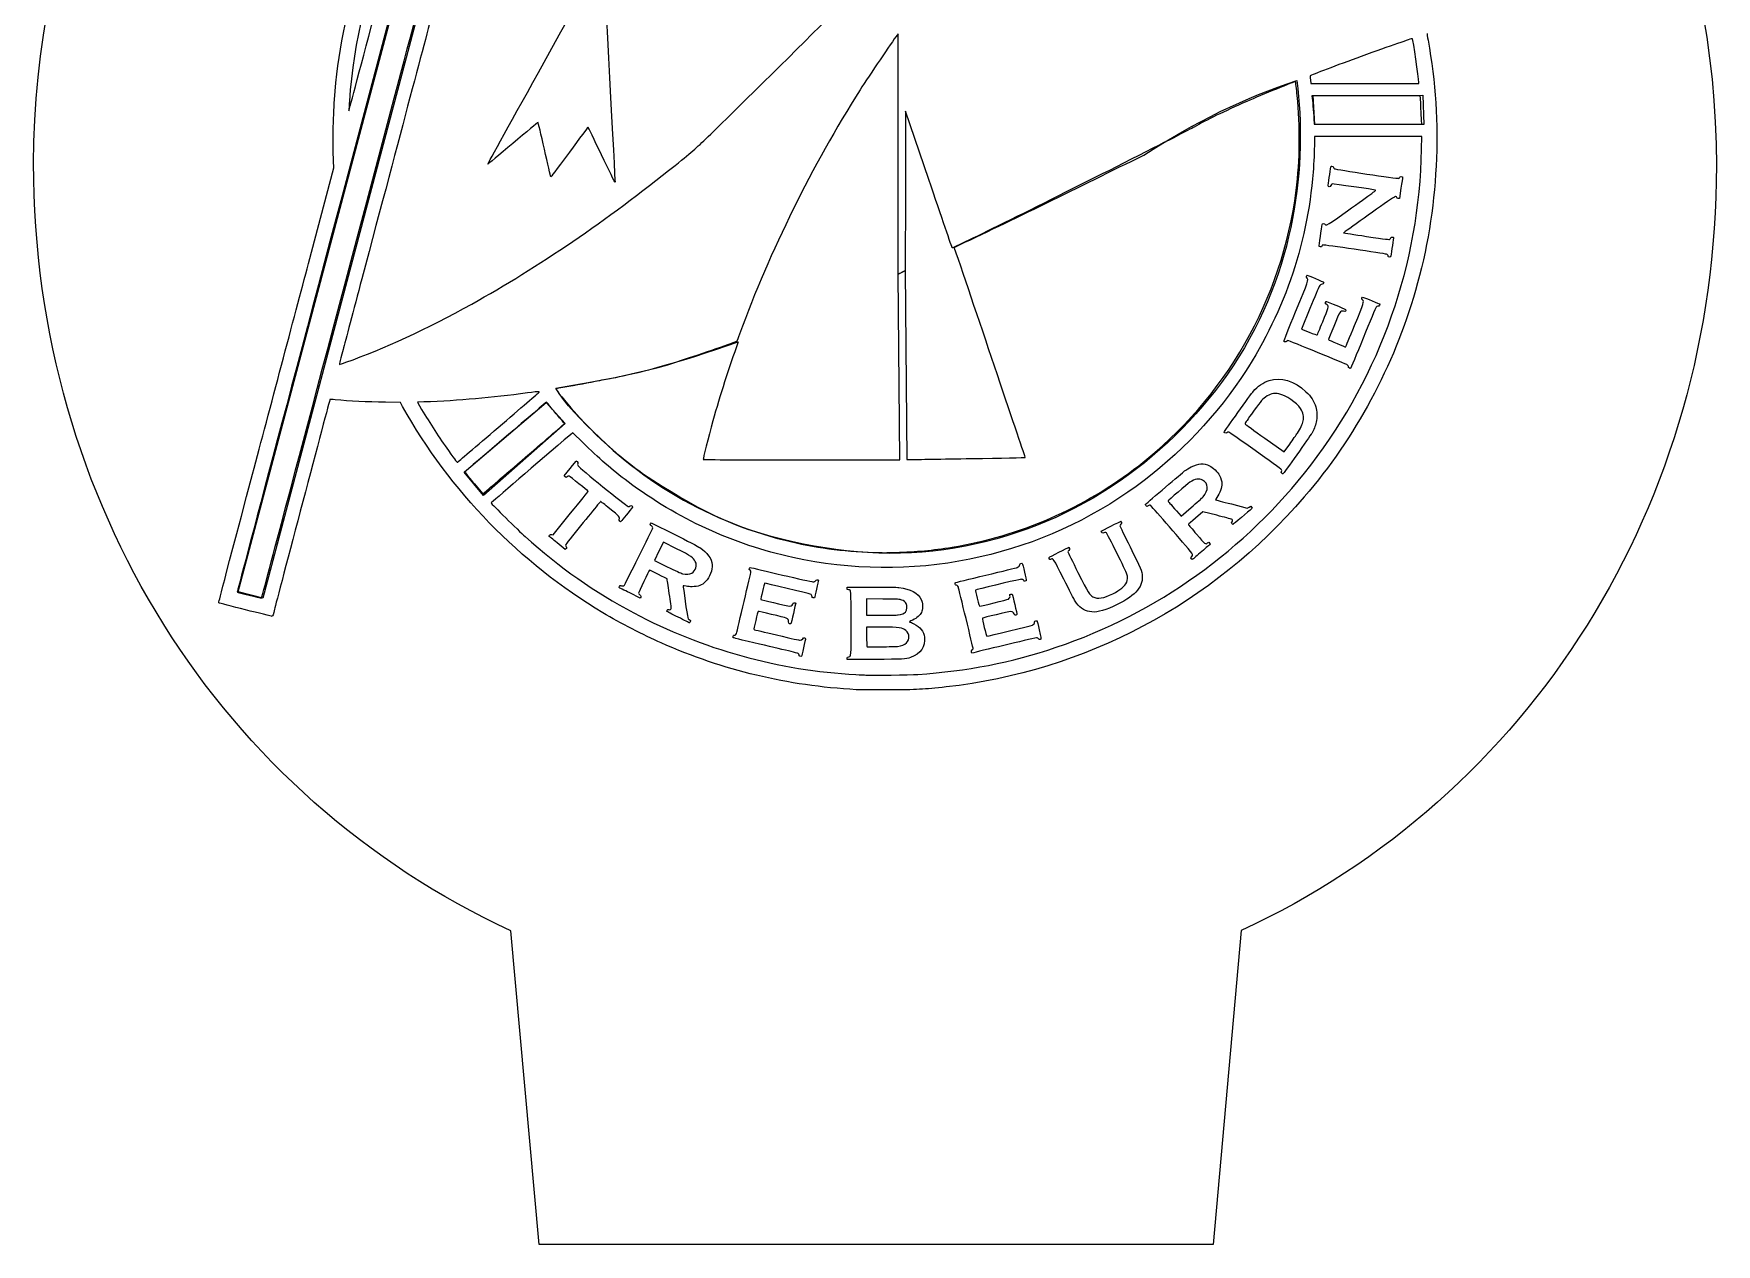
# Model space of a CAD drawing. Extents: x -1 to 149, y -35 to 136.
# Drawn here: x -1.2 to 148.5, y -35 to 72.8 of the extents above; entities that cross this region are included whole.
import ezdxf

# ---------------------------------------------------------------- set-up
doc = ezdxf.new("R2010")
doc.units = 0
doc.layers.add('Calque_1', color=7, linetype='CONTINUOUS')

msp = doc.modelspace()

# ---------------------------------------------------------------- linework, layer by layer
at = {"layer": 'Calque_1', "color": 1}
for p, q in [((16.99365, 23.083913), (39.969343, 109.487371)), ((42.117401, 108.871408), (19.196816, 22.5285)), ((111.200594, 68.578201), (111.200598, 68.578203)), ((112.647836, 67.25731), (122.393814, 67.272392)), ((112.808971, 64.685819), (112.647836, 67.25731)), ((122.393814, 67.272392), (122.485111, 64.67393)), ((122.485111, 64.67393), (112.808971, 64.685819)), ((75.718772, 51.357942), (76.359356, 51.66889)), ((75.858371, 34.839112), (75.718772, 51.357942)), ((76.359356, 51.66889), (76.501372, 34.85519)), ((67.130364, 34.839112), (75.858371, 34.839112)), ((76.501372, 34.85519), (76.991773, 34.86395)), ((19.196816, 22.5285), (16.99365, 23.083913)), ((43.769777, -34.963494), (41.270775, -7.060634)), ((106.241779, -7.047426), (103.742778, -34.963494)), ((103.742778, -34.963494), (43.769777, -34.963494))]:
    msp.add_line(p, q, dxfattribs=at)
at = {"layer": 'Calque_1', "color": 7}
for p, q in [((75.712173, 72.726928), (75.640845, 72.632912)), ((75.713302, 62.045901), (75.712173, 72.726928)), ((112.405157, 68.646338), (112.446786, 68.305705)), ((112.446786, 68.305705), (117.247804, 68.305705)), ((117.247804, 68.305705), (122.048819, 68.305705)), ((122.048819, 68.305705), (122.048819, 68.419136)), ((122.048819, 68.419136), (122.048829, 68.419136)), ((117.356839, 67.212457), (112.543733, 67.212457)), ((112.543733, 67.212457), (112.583441, 66.818568)), ((122.169945, 67.212457), (117.356839, 67.212457)), ((122.189294, 67.011493), (122.169945, 67.212457)), ((76.373587, 65.856003), (76.365481, 58.758421)), ((78.443662, 59.789857), (76.373587, 65.856003)), ((112.72406, 64.880877), (112.72406, 64.704421)), ((112.72406, 64.704421), (117.515628, 64.704421)), ((117.515628, 64.704421), (122.307195, 64.704421)), ((122.307195, 64.704421), (122.290059, 65.05008)), ((122.290059, 65.05008), (122.290077, 65.05008)), ((112.756217, 63.611173), (112.755991, 63.040432)), ((117.536242, 63.611173), (112.756217, 63.611173)), ((122.316271, 63.611173), (117.536242, 63.611173)), ((122.295771, 62.477733), (122.316271, 63.611173)), ((25.517501, 60.829814), (25.488588, 61.440747)), ((49.331774, 61.965632), (49.331785, 61.965632)), ((75.714431, 51.364876), (75.713302, 62.045901)), ((23.254077, 52.292838), (25.517501, 60.829814)), ((76.365481, 58.758421), (76.357376, 51.660837)), ((120.461229, 58.997025), (120.324586, 58.096702)), ((120.324586, 58.096702), (120.215488, 58.096702)), ((119.315709, 52.9333), (119.315709, 52.9333)), ((76.035902, 51.512857), (75.714431, 51.364876)), ((76.357376, 51.660837), (76.035902, 51.512857)), ((112.354619, 48.299545), (111.608925, 46.476661)), ((111.608925, 46.476661), (112.296604, 46.196529)), ((26.589648, 43.517497), (26.589648, 43.517497)), ((115.867157, 42.98761), (115.867157, 42.987604)), ((31.437857, 39.935187), (30.11151, 39.956162)), ((31.636973, 39.578648), (31.437857, 39.935187)), ((33.519729, 39.983644), (32.94883, 39.961653)), ((32.94883, 39.961653), (33.327726, 39.318566)), ((40.148086, 37.724238), (40.148086, 37.724241)), ((46.776827, 37.253277), (46.559119, 37.067448)), ((47.668444, 36.372608), (46.776827, 37.253277)), ((108.348439, 36.766931), (110.066057, 35.545934)), ((110.066057, 35.545934), (110.564147, 36.242538)), ((111.252551, 37.221438), (111.252551, 37.221438)), ((42.579374, 35.073632), (42.579374, 35.073632)), ((46.008688, 33.410955), (46.539923, 34.065719)), ((46.093301, 33.338173), (46.008688, 33.410955)), ((46.177913, 33.265391), (46.093301, 33.338173)), ((46.26407, 33.32909), (46.177913, 33.265391)), ((109.860075, 33.638686), (109.860073, 33.63869)), ((38.286023, 32.380329), (38.77426, 31.80865)), ((38.77426, 31.80865), (38.95656, 31.965753)), ((102.851705, 31.545421), (102.851705, 31.545421)), ((45.027589, 28.169926), (46.584832, 30.087041)), ((97.843484, 30.689741), (97.76951, 30.768483)), ((97.967378, 30.75432), (97.843484, 30.689741)), ((100.483474, 30.292216), (100.89332, 29.818925)), ((100.89332, 29.818925), (101.794268, 30.594388)), ((102.830854, 30.216953), (102.18182, 29.657571)), ((104.066109, 29.902677), (102.830854, 30.216953)), ((105.374758, 30.908565), (106.787499, 30.545234)), ((106.787499, 30.545234), (106.94257, 30.627921)), ((106.94257, 30.627921), (107.097641, 30.71061)), ((107.097641, 30.71061), (107.162895, 30.627652)), ((51.024649, 29.318649), (50.953779, 29.388033)), ((51.137323, 29.447268), (51.024649, 29.318649)), ((53.702186, 29.13669), (53.754544, 29.237938)), ((53.754544, 29.237938), (55.80361, 28.211484)), ((93.78568, 28.494443), (94.643136, 28.930625)), ((93.835825, 28.397471), (93.78568, 28.494443)), ((44.896728, 28.18731), (45.027589, 28.169926)), ((46.105662, 26.861534), (45.387528, 27.444176)), ((45.387528, 27.444176), (45.387537, 27.444109)), ((46.180968, 26.948617), (46.105662, 26.861534)), ((54.847143, 27.503127), (54.444195, 26.697732)), ((55.996217, 26.925655), (54.847143, 27.503127)), ((103.253745, 27.436997), (103.356939, 27.500779)), ((103.356939, 27.500779), (103.432356, 27.420515)), ((54.444195, 26.697732), (54.041245, 25.892327)), ((54.041245, 25.892327), (55.175261, 25.33023)), ((75.495675, 26.601574), (75.495887, 26.601574)), ((101.760205, 26.12691), (101.840207, 26.221996)), ((101.828008, 26.040708), (101.760205, 26.12691)), ((101.827999, 26.040708), (101.828008, 26.040708)), ((57.362186, 24.746166), (57.362186, 24.746166)), ((19.120101, 22.638508), (19.120101, 22.638508)), ((52.781841, 22.52099), (51.844597, 22.989276)), ((52.822036, 22.61803), (52.781841, 22.52099)), ((71.180662, 23.406288), (71.180662, 23.514706)), ((71.180662, 23.514706), (73.343039, 23.514706)), ((74.371979, 22.446461), (72.916994, 22.457298)), ((72.916994, 22.457298), (72.916994, 21.732032)), ((72.916994, 21.732032), (72.916994, 21.006767)), ((72.916994, 21.006767), (74.205048, 21.006767)), ((75.72434, 21.042507), (75.72434, 21.042417)), ((92.740146, 21.328748), (92.740146, 21.328748)), ((56.148495, 20.835085), (56.148506, 20.83513)), ((74.211207, 19.944934), (72.916994, 19.944934)), ((72.916994, 19.944934), (72.917446, 19.149112)), ((72.937269, 18.280951), (72.956664, 18.20859)), ((72.956664, 18.20859), (74.18366, 18.20859)), ((75.677299, 18.242027), (75.677288, 18.24266)), ((66.960396, 17.363142), (66.960403, 17.363232)), ((71.180662, 17.084036), (71.180662, 17.181504)), ((71.180662, 17.181504), (71.180662, 17.181301)), ((73.600275, 17.084036), (71.180662, 17.084036)), ((82.247607, 17.737414), (82.247607, 17.738046)), ((82.274149, 17.635995), (82.247607, 17.737414)), ((82.442839, 17.679502), (82.274149, 17.635995)), ((77.466922, 15.747612), (77.466834, 15.747612)), ((72.000596, 14.384637), (72.000596, 14.384591))]:
    msp.add_line(p, q, dxfattribs=at)
at = {"layer": 'Calque_1', "color": 3}
for p, q in [((37.119406, 33.730051), (44.417312, 39.928064)), ((44.417312, 39.928064), (46.085613, 38.059157)), ((46.085613, 38.059157), (38.827919, 31.674222)), ((38.827919, 31.674222), (37.119406, 33.730051))]:
    msp.add_line(p, q, dxfattribs=at)
at = {"layer": 'Calque_1', "color": 1}
for points in [[(-1.19359, 61.214382), (-1.193587, 102.608122), (32.362665, 136.164381), (73.756404, 136.164381)], [(73.756404, 136.164381), (115.150152, 136.164383), (148.519317, 102.421037), (148.51932, 61.027294)], [(97.573365, 61.946687), (102.115774, 64.869519), (106.658184, 67.125), (111.200594, 68.578201)], [(111.200598, 68.578203), (112.106441, 61.148633), (111.156985, 51.770124), (105.53207, 43.19235)], [(80.711268, 53.74097), (85.748052, 56.086932), (91.878932, 59.162294), (97.573365, 61.946687)], [(41.270775, -7.060634), (15.514164, 4.799247), (-1.19359, 30.992923), (-1.19359, 61.214382)], [(148.51932, 61.027294), (148.51932, 30.859697), (131.957024, 4.854929), (106.241779, -7.047426)], [(87.034863, 35.040246), (87.039401, 35.044784), (82.523283, 48.43561), (80.711268, 53.74097)], [(45.254008, 41.219186), (53.693672, 42.585789), (55.716123, 43.397998), (61.503284, 45.334006)], [(61.503284, 45.334006), (60.636652, 42.936573), (59.872893, 40.567178), (59.237905, 38.295704)], [(105.53207, 43.19235), (102.862467, 39.243524), (99.414142, 35.677007), (95.481607, 32.973289)], [(53.072327, 33.540054), (51.608873, 34.506573), (46.755299, 38.671455), (45.254008, 41.219186)], [(59.237905, 38.295704), (58.828838, 36.832396), (58.353565, 34.918064), (58.386217, 34.865235)], [(58.386217, 34.865235), (58.39509, 34.850875), (62.329963, 34.839112), (67.130364, 34.839112)], [(76.991773, 34.86395), (77.261492, 34.868759), (79.62967, 34.90855), (82.254393, 34.952355)], [(82.254393, 34.952355), (84.879112, 34.996159), (87.030325, 35.035708), (87.034863, 35.040246)], [(66.340587, 27.546366), (61.044967, 28.71428), (57.602088, 30.548433), (53.072327, 33.540054)], [(95.481607, 32.973289), (91.217794, 30.041806), (86.761564, 28.163261), (81.711488, 27.14841)], [(81.711488, 27.14841), (76.561359, 26.113444), (71.470863, 26.414926), (66.340587, 27.546366)]]:
    msp.add_open_spline(points, degree=3, dxfattribs=at)
at = {"layer": 'Calque_1', "color": 7}
for points in [[(39.815335, 109.489924), (39.789375, 109.460115), (16.901422, 23.088709), (16.915698, 23.074417)], [(25.571534, 66.890909), (26.137677, 74.91166), (28.66341, 82.658812), (32.921432, 89.435145)], [(30.771833, 82.518425), (28.593513, 77.539838), (27.236975, 72.011732), (26.90545, 66.762297)], [(59.042397, 63.814294), (67.668002, 72.234453), (74.973667, 79.577855), (78.913481, 83.788021)], [(30.585896, 65.878052), (32.171057, 71.855546), (33.813322, 78.048472), (34.235373, 79.640111)], [(44.22398, 70.218889), (46.988433, 75.206027), (49.293714, 79.367629), (49.346828, 79.46689)], [(49.488847, 79.262296), (49.578352, 77.729385), (50.536896, 59.565978), (50.530137, 59.530953)], [(26.851873, 65.895776), (26.85964, 65.903723), (27.989531, 70.149756), (29.362747, 75.331429)], [(34.476993, 75.331429), (33.761833, 72.634818), (31.516956, 64.16954), (28.009343, 50.942362)], [(75.640845, 72.632912), (75.115169, 71.940034), (73.189504, 69.093988), (72.331537, 67.7419)], [(121.472896, 72.302191), (121.440339, 72.335626), (119.513098, 71.66729), (116.920212, 70.72339)], [(122.048829, 68.419136), (122.048829, 68.796458), (121.538918, 72.234387), (121.472896, 72.302191)], [(122.868323, 72.164175), (124.205715, 64.842798), (123.817368, 57.080014), (121.754385, 49.897293)], [(122.782441, 72.781921), (122.769911, 72.769323), (122.808557, 72.491345), (122.868323, 72.164175)], [(116.920212, 70.72339), (114.808803, 69.954768), (112.438471, 69.060062), (112.391069, 69.013828)], [(39.205981, 61.140458), (39.20142, 61.146463), (41.459526, 65.231752), (44.22398, 70.218889)], [(112.391069, 69.013828), (112.375806, 68.998949), (112.382106, 68.835086), (112.405157, 68.646338)], [(72.331537, 67.7419), (68.057837, 61.006901), (64.318087, 53.427324), (61.615347, 46.022748)], [(111.068404, 68.492992), (111.043054, 68.51834), (108.035414, 67.286111), (106.743362, 66.72102)], [(111.227063, 67.244613), (111.168561, 67.814381), (111.084339, 68.477052), (111.068404, 68.492992)], [(19.120101, 22.638508), (19.951013, 25.774222), (22.454035, 35.213565), (30.585896, 65.878052)], [(25.488588, 61.440747), (25.421031, 62.868123), (25.457715, 65.278359), (25.571534, 66.890909)], [(26.854853, 66.056547), (26.845461, 65.960188), (26.844106, 65.887842), (26.851873, 65.895776)], [(26.90545, 66.762297), (26.887026, 66.470497), (26.864252, 66.152912), (26.854853, 66.056547)], [(106.743362, 66.72102), (104.74475, 65.846913), (103.14133, 65.068027), (102.048828, 64.440586)], [(111.129944, 58.78802), (111.475603, 61.521038), (111.509718, 64.491718), (111.227063, 67.244613)], [(112.583441, 66.818568), (112.638576, 66.271673), (112.72406, 65.0937), (112.72406, 64.880877)], [(122.240789, 66.103134), (122.223111, 66.492201), (122.199935, 66.900963), (122.189294, 67.011493)], [(122.290077, 65.05008), (122.280662, 65.240191), (122.258474, 65.714065), (122.240789, 66.103134)], [(43.684376, 64.857257), (43.672816, 64.852786), (42.662305, 64.012213), (41.438806, 62.989334)], [(44.248073, 62.477834), (43.949604, 63.790996), (43.69594, 64.861734), (43.684376, 64.857257)], [(48.124133, 64.446172), (48.114267, 64.446623), (47.370054, 63.439812), (46.470329, 62.208578)], [(49.331785, 61.965632), (48.677445, 63.329371), (48.134002, 64.445612), (48.124133, 64.446172)], [(102.048828, 64.440586), (101.723864, 64.253953), (99.64112, 63.187989), (95.762655, 61.223273)], [(41.438806, 62.989334), (40.215307, 61.966454), (39.210537, 61.134461), (39.205981, 61.140458)], [(55.875195, 61.034812), (57.549954, 62.382515), (57.804703, 62.606083), (59.042397, 63.814294)], [(112.755991, 63.040432), (112.755766, 62.361742), (112.708851, 61.289083), (112.642493, 60.443969)], [(44.812608, 60.030121), (44.800574, 60.063204), (44.546542, 61.164677), (44.248073, 62.477834)], [(46.470329, 62.208578), (45.202176, 60.47316), (44.829555, 59.983486), (44.812608, 60.030121)], [(50.530137, 59.530953), (50.525373, 59.506287), (49.986116, 60.601892), (49.331774, 61.965632)], [(112.430156, 34.362082), (118.65913, 42.461038), (122.111622, 52.300169), (122.295771, 62.477733)], [(37.788377, 48.699716), (43.710219, 51.990298), (49.779518, 56.129525), (55.875195, 61.034812)], [(95.762655, 61.223273), (89.209412, 57.903592), (80.586706, 53.642454), (80.536186, 53.698711)], [(112.642493, 60.443969), (112.125019, 53.853782), (109.926567, 47.573877), (106.215026, 42.08384)], [(113.978088, 59.208884), (113.978088, 59.261027), (114.170934, 60.583992), (114.220228, 60.870014)], [(114.220228, 60.870014), (114.23303, 60.944304), (114.255648, 60.974515), (114.298458, 60.974515)], [(114.298458, 60.974515), (114.407231, 60.974515), (114.460404, 60.936677), (114.460404, 60.859278)], [(114.460404, 60.859278), (114.460404, 60.8155), (114.491188, 60.763233), (114.532752, 60.736451)], [(114.532752, 60.736451), (114.641565, 60.666329), (120.200912, 59.838761), (120.279742, 59.880947)], [(120.279742, 59.880947), (120.313044, 59.898761), (120.349485, 59.942311), (120.360715, 59.977695)], [(120.360715, 59.977695), (120.37591, 60.02559), (120.409357, 60.04204), (120.49151, 60.04204)], [(120.599877, 59.969694), (120.598748, 59.929903), (120.536382, 59.492201), (120.461229, 58.997025)], [(120.49151, 60.04204), (120.585127, 60.04204), (120.601577, 60.031067), (120.599877, 59.969694)], [(80.536186, 53.698711), (80.523836, 53.712461), (79.582201, 56.453478), (78.443662, 59.789857)], [(97.127611, 34.313594), (104.891246, 40.357191), (109.907908, 49.125723), (111.129944, 58.78802)], [(114.076902, 59.134517), (114.007164, 59.144745), (113.978088, 59.166632), (113.978088, 59.208884)], [(114.225204, 59.243698), (114.180331, 59.131541), (114.166504, 59.121365), (114.076902, 59.134517)], [(114.34767, 59.385699), (114.301321, 59.374072), (114.256639, 59.322256), (114.225204, 59.243698)], [(118.200038, 58.82617), (118.086512, 58.871043), (114.419314, 59.403682), (114.34767, 59.385699)], [(114.35327, 56.046864), (116.981982, 57.88644), (118.25343, 58.805062), (118.200038, 58.82617)], [(119.71369, 58.122204), (118.797446, 57.497224), (115.334773, 55.040021), (115.358927, 55.031947)], [(120.087544, 58.177088), (120.057706, 58.304366), (119.959641, 58.28997), (119.71369, 58.122204)], [(120.215488, 58.096702), (120.125577, 58.096702), (120.103076, 58.110836), (120.087544, 58.177088)], [(113.17678, 53.824063), (113.165491, 53.834449), (113.402185, 55.492909), (113.455011, 55.77355)], [(113.455011, 55.77355), (113.469122, 55.848515), (113.487604, 55.861976), (113.576429, 55.861976)], [(113.576429, 55.861976), (113.654156, 55.861976), (113.685539, 55.845382), (113.698015, 55.797668)], [(113.698015, 55.797668), (113.733828, 55.660723), (113.882011, 55.717079), (114.35327, 56.046864)], [(113.517892, 53.953181), (113.462552, 53.939296), (113.42523, 53.902986), (113.411966, 53.850143)], [(119.17621, 53.125195), (118.971218, 53.188926), (113.602793, 53.97449), (113.517892, 53.953181)], [(115.358927, 55.031947), (115.375544, 55.026393), (116.290694, 54.886314), (117.392609, 54.720654)], [(117.392609, 54.720654), (119.191119, 54.450269), (119.403447, 54.424201), (119.467931, 54.465879)], [(119.467931, 54.465879), (119.507442, 54.491413), (119.549159, 54.549722), (119.560635, 54.595449)], [(119.789409, 54.627288), (119.799727, 54.61697), (119.609471, 53.290729), (119.552541, 52.976123)], [(119.560635, 54.595449), (119.578923, 54.668287), (119.593635, 54.676167), (119.679381, 54.659019)], [(119.679381, 54.659019), (119.733213, 54.648249), (119.782726, 54.633973), (119.789409, 54.627288)], [(113.290899, 53.790081), (113.235575, 53.801912), (113.184219, 53.817213), (113.17678, 53.824063)], [(113.411966, 53.850143), (113.393859, 53.777987), (113.379858, 53.771039), (113.290899, 53.790081)], [(119.315709, 52.9333), (119.315709, 53.043531), (119.279741, 53.093011), (119.17621, 53.125195)], [(119.42467, 52.871622), (119.338694, 52.871622), (119.315709, 52.884627), (119.315709, 52.9333)], [(119.552541, 52.976123), (119.535608, 52.882502), (119.522287, 52.871622), (119.42467, 52.871622)], [(18.285053, 33.562935), (19.773132, 39.169042), (22.009195, 47.5975), (23.254077, 52.292838)], [(28.009343, 50.942362), (27.275403, 48.174677), (26.523908, 45.341129), (26.339357, 44.645594)], [(111.088051, 48.006337), (112.237651, 50.807627), (112.255198, 50.859443), (112.102414, 51.002105)], [(112.102414, 51.002105), (112.031202, 51.068597), (112.025693, 51.088368), (112.057609, 51.162877)], [(112.057609, 51.162877), (112.077635, 51.209599), (112.097589, 51.253141), (112.101974, 51.25963)], [(112.101974, 51.25963), (112.12191, 51.28915), (113.591044, 50.664974), (113.591611, 50.626745)], [(121.754385, 49.897293), (119.819932, 43.162085), (116.423708, 36.86337), (111.854736, 31.537166)], [(113.169528, 50.258009), (113.131457, 50.183439), (112.764747, 49.302132), (112.354619, 48.299545)], [(113.444297, 50.460047), (113.318724, 50.460047), (113.245006, 50.405842), (113.169528, 50.258009)], [(113.591611, 50.626745), (113.592965, 50.538179), (113.523873, 50.460047), (113.444297, 50.460047)], [(26.589648, 43.517497), (29.919278, 44.690284), (33.827932, 46.499015), (37.788377, 48.699716)], [(110.038178, 45.381282), (110.029124, 45.395935), (110.501562, 46.577217), (111.088051, 48.006337)], [(113.495511, 47.099918), (114.01966, 48.381764), (114.049124, 48.497453), (113.886314, 48.634448)], [(113.753186, 48.729013), (113.729134, 48.737028), (113.729929, 48.772299), (113.755828, 48.846598)], [(113.886314, 48.634448), (113.831989, 48.680159), (113.772079, 48.722716), (113.753186, 48.729013)], [(113.755828, 48.846598), (113.77617, 48.904973), (113.809188, 48.946064), (113.82919, 48.937912)], [(113.82919, 48.937912), (115.686366, 48.180915), (115.620231, 48.214964), (115.513458, 48.070803)], [(115.008427, 47.921826), (114.938237, 47.823253), (114.0099, 45.596055), (114.010627, 45.527976)], [(115.356202, 48.049128), (115.207143, 48.090619), (115.100937, 48.051725), (115.008427, 47.921826)], [(115.513458, 48.070803), (115.479989, 48.025614), (115.453688, 48.021985), (115.356202, 48.049128)], [(116.327346, 46.778381), (117.184101, 48.860307), (117.19995, 48.911848), (117.028732, 49.059125)], [(117.028732, 49.059125), (116.949455, 49.127314), (116.946942, 49.137951), (116.987372, 49.234109)], [(116.987372, 49.234109), (117.029716, 49.33482), (117.032143, 49.335775), (117.136087, 49.29264)], [(118.243042, 48.420609), (118.214921, 48.377698), (117.698271, 47.136941), (117.094928, 45.663375)], [(117.136087, 49.29264), (117.194204, 49.26852), (117.538378, 49.127935), (117.900918, 48.980225)], [(117.900918, 48.980225), (118.263459, 48.832516), (118.565649, 48.707607), (118.572449, 48.702647)], [(118.399108, 48.498638), (118.323497, 48.498638), (118.279877, 48.476828), (118.243042, 48.420609)], [(118.544432, 48.596134), (118.511135, 48.515743), (118.485642, 48.498638), (118.399108, 48.498638)], [(118.572449, 48.702647), (118.579245, 48.697679), (118.566647, 48.649756), (118.544432, 48.596134)], [(113.009806, 45.94546), (113.02385, 45.961445), (113.242409, 46.480948), (113.495511, 47.099918)], [(115.542087, 44.875889), (115.544593, 44.878847), (115.897965, 45.734974), (116.327346, 46.778381)], [(61.361681, 45.388886), (61.283363, 45.305278), (58.145601, 44.214288), (56.421607, 43.671236)], [(61.615347, 46.022748), (61.495926, 45.695578), (61.381777, 45.410339), (61.361681, 45.388886)], [(110.286944, 45.378911), (110.218188, 45.314858), (110.078411, 45.316188), (110.038178, 45.381282)], [(110.401337, 45.443969), (110.376829, 45.443969), (110.325349, 45.414692), (110.286944, 45.378911)], [(115.705252, 43.271982), (115.608725, 43.335229), (110.459256, 45.443969), (110.401337, 45.443969)], [(112.296604, 46.196529), (112.689626, 46.03643), (112.995216, 45.928851), (113.009806, 45.94546)], [(114.010627, 45.527976), (114.010853, 45.499745), (115.52458, 44.855237), (115.542087, 44.875889)], [(117.094928, 45.663375), (116.491588, 44.189814), (115.988411, 42.974405), (115.976761, 42.962468)], [(26.339357, 44.645594), (26.006606, 43.391516), (25.989727, 43.321784), (26.018909, 43.321784)], [(26.018909, 43.321784), (26.027217, 43.321784), (26.284044, 43.409853), (26.589648, 43.517497)], [(56.421607, 43.671236), (54.145015, 42.954121), (51.957836, 42.392937), (50.231895, 42.083095)], [(50.231895, 42.083095), (49.895884, 42.022774), (49.230289, 41.89273), (48.752796, 41.794111)], [(106.215026, 42.08384), (103.545421, 38.135014), (100.097096, 34.660366), (96.164562, 31.956648)], [(108.733853, 41.903861), (109.754711, 42.237024), (110.995322, 41.856258), (112.005971, 40.899595)], [(115.778731, 43.129144), (115.778731, 43.192294), (115.754257, 43.239872), (115.705252, 43.271982)], [(115.867157, 42.987604), (115.801314, 43.022484), (115.778731, 43.058631), (115.778731, 43.129144)], [(115.976761, 42.962468), (115.965111, 42.950524), (115.91579, 42.96179), (115.867157, 42.98761)], [(42.734355, 40.785555), (39.501576, 40.347905), (36.742208, 40.10777), (33.519729, 39.983644)], [(40.148086, 37.724241), (42.127805, 39.422008), (43.756948, 40.826258), (43.768406, 40.844799)], [(43.741216, 40.896933), (43.714804, 40.90707), (43.261718, 40.85695), (42.734355, 40.785555)], [(43.768406, 40.844799), (43.779853, 40.863335), (43.767729, 40.8868), (43.741216, 40.896933)], [(45.267155, 41.148109), (45.232873, 41.116477), (46.149115, 39.983158), (46.902235, 39.125641)], [(45.714211, 41.231165), (45.475467, 41.192065), (45.27429, 41.15469), (45.267155, 41.148109)], [(48.752796, 41.794111), (47.896613, 41.617282), (46.561451, 41.369922), (45.714211, 41.231165)], [(104.717641, 37.29867), (104.717641, 37.333771), (107.156, 40.737164), (107.324941, 40.937864)], [(107.324941, 40.937864), (107.680175, 41.359881), (108.237146, 41.74176), (108.733853, 41.903861)], [(109.605098, 40.704814), (109.157787, 40.798237), (108.790135, 40.711204), (108.40098, 40.41977)], [(111.517018, 39.39114), (111.160372, 39.92829), (110.215867, 40.577257), (109.605098, 40.704814)], [(112.005971, 40.899595), (112.448444, 40.480757), (112.719262, 40.062933), (112.88484, 39.543644)], [(25.172964, 40.216604), (25.154134, 40.201364), (20.396155, 22.213233), (20.234274, 21.545247)], [(25.617959, 40.184189), (25.379215, 40.206873), (25.178966, 40.221458), (25.172964, 40.216604)], [(30.11151, 39.956162), (28.427655, 39.982799), (26.946812, 40.057943), (25.617959, 40.184189)], [(49.460404, 21.231844), (42.031531, 25.667678), (35.855139, 32.025433), (31.636973, 39.578648)], [(33.327726, 39.318566), (34.057911, 38.079244), (34.900264, 36.784163), (35.709641, 35.656468)], [(44.440145, 39.977731), (44.431136, 39.977731), (37.376876, 33.944641), (37.181594, 33.769928)], [(44.886354, 39.439147), (44.64777, 39.735367), (44.446974, 39.977731), (44.440145, 39.977731)], [(45.680195, 38.488977), (45.482165, 38.715349), (45.124938, 39.142924), (44.886354, 39.439147)], [(46.902235, 39.125641), (51.853702, 33.487805), (58.437899, 29.469947), (65.665981, 27.675486)], [(108.40098, 40.41977), (108.105459, 40.198456), (107.853209, 39.892425), (107.148748, 38.900561)], [(111.761343, 38.298985), (111.832863, 38.668655), (111.749603, 39.040843), (111.517018, 39.39114)], [(112.88484, 39.543644), (112.994374, 39.200118), (113.010872, 38.576739), (112.920446, 38.198308)], [(36.509325, 34.623878), (36.530932, 34.631306), (38.16837, 36.026468), (40.148086, 37.724238)], [(42.579374, 35.073632), (44.471656, 36.696554), (46.02447, 38.036326), (46.030069, 38.050898)], [(46.030069, 38.050898), (46.035669, 38.065461), (45.878225, 38.262605), (45.680195, 38.488977)], [(107.148748, 38.900561), (106.691368, 38.256584), (106.56369, 38.055748), (106.592901, 38.026236)], [(106.592901, 38.026236), (106.613763, 38.005171), (107.403751, 37.438478), (108.348439, 36.766931)], [(111.252551, 37.221438), (111.494404, 37.580172), (111.711033, 38.03897), (111.761343, 38.298985)], [(112.920446, 38.198308), (112.833921, 37.83622), (112.69269, 37.483564), (112.517274, 37.191586)], [(46.559119, 37.067448), (43.730796, 34.653139), (39.508722, 31.018491), (39.508722, 30.997889)], [(51.711187, 32.867925), (50.247731, 33.966677), (49.074927, 34.983391), (47.668444, 36.372608)], [(104.798185, 37.231383), (104.753885, 37.260409), (104.717641, 37.290688), (104.717641, 37.29867)], [(104.970656, 37.246578), (104.883901, 37.182435), (104.8742, 37.181584), (104.798185, 37.231383)], [(105.130778, 37.303693), (105.093272, 37.309654), (105.021217, 37.28396), (104.970656, 37.246578)], [(109.833847, 33.958021), (109.790448, 34.039111), (105.221706, 37.28923), (105.130778, 37.303693)], [(112.517274, 37.191586), (112.354317, 36.920341), (109.984334, 33.580218), (109.954322, 33.579505)], [(110.564147, 36.242538), (110.838095, 36.625674), (111.147876, 37.06618), (111.252551, 37.221438)], [(35.709641, 35.656468), (36.386972, 34.712751), (36.46706, 34.60934), (36.509325, 34.623878)], [(38.95656, 31.965753), (39.056826, 32.052163), (40.687092, 33.45071), (42.579374, 35.073632)], [(46.539923, 34.065719), (46.8321, 34.425842), (47.077042, 34.726573), (47.084235, 34.73401)], [(47.084235, 34.73401), (47.091437, 34.741438), (47.131799, 34.715135), (47.173948, 34.675541)], [(47.173948, 34.675541), (47.241681, 34.611907), (47.246391, 34.592434), (47.214488, 34.507919)], [(47.214488, 34.507919), (47.184315, 34.427978), (47.188865, 34.393872), (47.24223, 34.299975)], [(101.80767, 34.205943), (102.438895, 34.518709), (102.925038, 34.551144), (103.427201, 34.313996)], [(15.286842, 22.099508), (15.250941, 22.131366), (15.269028, 22.200521), (18.285053, 33.562935)], [(37.181594, 33.769928), (37.150938, 33.7425), (37.530076, 33.265468), (38.286023, 32.380329)], [(46.445909, 33.371776), (46.376584, 33.386993), (46.326493, 33.375253), (46.26407, 33.32909)], [(48.140803, 32.027917), (48.137913, 32.081862), (46.53601, 33.351984), (46.445909, 33.371776)], [(47.24223, 34.299975), (47.334914, 34.136894), (51.545464, 30.724689), (51.687232, 30.697772)], [(80.526889, 27.068437), (86.532684, 28.040462), (92.305803, 30.560059), (97.127611, 34.313594)], [(89.781946, 18.156051), (98.72761, 21.170659), (106.637847, 26.830874), (112.430156, 34.362082)], [(97.741956, 30.889961), (98.002301, 31.129628), (101.023316, 33.704827), (101.20863, 33.845046)], [(101.20863, 33.845046), (101.343568, 33.947152), (101.613138, 34.109554), (101.80767, 34.205943)], [(102.80661, 33.034802), (102.502738, 33.209098), (102.141918, 33.145935), (101.685366, 32.838522)], [(102.851705, 31.545421), (103.371393, 32.128496), (103.353449, 32.721147), (102.80661, 33.034802)], [(103.427201, 34.313996), (103.699356, 34.185474), (104.170044, 33.721937), (104.323115, 33.431704)], [(104.323115, 33.431704), (104.445346, 33.199938), (104.524712, 32.915517), (104.524712, 32.70924)], [(109.860073, 33.63869), (109.793024, 33.692983), (109.790048, 33.707214), (109.827051, 33.796545)], [(109.827051, 33.796545), (109.856411, 33.867425), (109.858301, 33.912326), (109.833847, 33.958021)], [(109.954322, 33.579505), (109.94301, 33.579279), (109.900605, 33.605864), (109.860075, 33.638686)], [(46.584832, 30.087041), (47.441316, 31.141457), (48.141503, 32.014851), (48.140803, 32.027917)], [(66.357488, 26.139282), (61.061868, 27.307197), (56.052325, 29.608624), (51.711187, 32.867925)], [(111.854736, 31.537166), (103.682344, 22.010326), (92.352435, 15.9973), (79.990951, 14.626332)], [(96.164562, 31.956648), (91.900749, 29.025165), (87.136431, 27.006506), (82.086354, 25.991624)], [(101.685366, 32.838522), (101.461896, 32.688053), (99.733716, 31.217693), (99.733716, 31.178031)], [(101.794268, 30.594388), (102.289794, 31.020892), (102.765638, 31.448858), (102.851705, 31.545421)], [(104.065509, 31.480534), (103.994301, 31.378623), (103.941882, 31.289985), (103.949023, 31.283564)], [(104.524712, 32.70924), (104.524712, 32.36881), (104.339048, 31.872022), (104.065509, 31.480534)], [(39.508722, 30.997889), (39.508722, 30.943317), (41.951484, 28.527953), (42.531232, 28.009282)], [(49.245773, 31.127357), (49.226875, 31.12038), (47.765939, 29.331164), (46.528494, 27.799467)], [(50.067001, 30.48739), (49.627353, 30.843807), (49.2578, 31.131794), (49.245773, 31.127357)], [(50.915557, 29.551058), (50.977757, 29.729479), (50.910929, 29.803222), (50.067001, 30.48739)], [(52.113137, 30.66074), (52.113137, 30.642113), (51.319724, 29.655473), (51.137323, 29.447268)], [(51.687232, 30.697772), (51.757973, 30.684338), (51.817876, 30.69495), (51.872121, 30.730483)], [(51.872121, 30.730483), (51.946407, 30.779158), (51.958332, 30.779151), (52.032751, 30.730483)], [(52.032751, 30.730483), (52.076963, 30.701515), (52.113137, 30.670128), (52.113137, 30.66074)], [(97.76951, 30.768483), (97.705548, 30.836567), (97.701818, 30.853008), (97.741956, 30.889961)], [(98.155529, 30.7985), (98.117784, 30.810489), (98.04015, 30.792246), (97.967378, 30.75432)], [(101.735324, 26.689853), (100.698715, 27.921118), (98.205519, 30.782635), (98.155529, 30.7985)], [(99.733716, 31.178031), (99.733716, 31.167284), (99.810194, 31.070075), (99.90367, 30.962004)], [(99.90367, 30.962004), (99.997147, 30.853933), (100.25806, 30.552529), (100.483474, 30.292216)], [(103.949023, 31.283564), (103.95618, 31.277152), (104.597748, 31.108394), (105.374758, 30.908565)], [(107.17064, 30.490941), (106.951567, 30.286174), (105.51798, 29.07741), (105.494204, 29.07741)], [(107.162895, 30.627652), (107.225495, 30.548072), (107.225808, 30.542502), (107.17064, 30.490941)], [(50.953779, 29.388033), (50.893634, 29.446913), (50.887854, 29.471582), (50.915557, 29.551058)], [(51.329586, 23.635746), (51.391953, 23.676228), (53.881625, 28.686792), (53.881625, 28.771817)], [(53.705053, 29.004542), (53.653605, 29.033336), (53.653411, 29.042342), (53.702186, 29.13669)], [(53.881625, 28.771817), (53.881625, 28.851824), (53.810548, 28.945506), (53.705053, 29.004542)], [(94.643136, 28.930625), (95.114739, 29.170523), (95.510778, 29.366805), (95.52322, 29.366805)], [(95.54158, 29.10698), (95.490564, 29.06685), (95.457189, 29.008697), (95.457189, 28.959938)], [(95.457189, 28.959938), (95.457189, 28.915577), (95.861295, 28.07378), (96.355205, 27.089276)], [(95.52322, 29.366805), (95.535661, 29.366805), (95.563876, 29.323282), (95.585912, 29.270086)], [(95.585912, 29.270086), (95.622869, 29.180864), (95.619433, 29.168213), (95.54158, 29.10698)], [(102.18182, 29.657571), (101.824847, 29.349908), (101.536753, 29.087468), (101.541605, 29.074364)], [(101.541605, 29.074364), (101.546459, 29.061269), (101.874453, 28.673146), (102.270481, 28.211886)], [(105.380095, 29.55847), (105.336794, 29.574929), (104.745497, 29.729829), (104.066109, 29.902677)], [(105.411804, 29.157954), (105.361934, 29.234068), (105.362853, 29.243668), (105.428511, 29.332485)], [(105.428511, 29.332485), (105.508701, 29.440944), (105.492691, 29.51566), (105.380095, 29.55847)], [(105.494204, 29.07741), (105.477902, 29.07741), (105.44083, 29.113654), (105.411804, 29.157954)], [(42.531232, 28.009282), (45.59281, 25.270219), (48.730981, 23.066424), (52.193611, 21.223829)], [(44.658207, 28.035414), (44.652044, 28.040178), (44.673741, 28.08021), (44.70644, 28.124382)], [(45.387537, 27.444109), (44.992566, 27.764557), (44.664367, 28.030648), (44.658207, 28.035414)], [(44.70644, 28.124382), (44.757728, 28.193686), (44.783794, 28.202307), (44.896728, 28.18731)], [(46.528494, 27.799467), (46.291782, 27.506468), (46.132428, 27.280894), (46.132428, 27.238832)], [(46.132428, 27.238832), (46.132428, 27.200133), (46.160296, 27.138586), (46.194357, 27.102078)], [(46.194357, 27.102078), (46.255612, 27.036422), (46.255466, 27.034751), (46.180968, 26.948617)], [(55.80361, 28.211484), (56.930596, 27.646925), (57.95919, 27.113412), (58.089373, 27.025878)], [(58.089373, 27.025878), (58.763868, 26.572336), (59.116007, 26.076945), (59.172835, 25.501596)], [(65.665981, 27.675486), (68.24966, 27.034051), (70.841361, 26.678496), (73.479486, 26.603515)], [(75.495887, 26.601574), (77.371511, 26.65506), (78.78085, 26.785854), (80.526889, 27.068437)], [(89.145359, 26.152423), (89.176577, 26.180938), (90.874004, 27.051684), (90.898361, 27.051684)], [(90.898361, 27.051684), (90.907866, 27.051684), (90.933702, 27.008041), (90.955803, 26.95469)], [(90.955803, 26.95469), (90.992693, 26.865621), (90.98907, 26.851307), (90.911472, 26.779374)], [(93.940069, 28.321919), (93.90093, 28.306431), (93.872107, 28.327315), (93.835825, 28.397471)], [(94.254394, 28.335375), (94.20443, 28.376844), (94.063567, 28.370811), (93.940069, 28.321919)], [(96.081047, 24.672833), (96.018376, 24.883868), (94.327047, 28.275079), (94.254394, 28.335375)], [(96.355205, 27.089276), (97.314607, 25.176927), (97.411188, 24.944647), (97.44043, 24.479342)], [(102.270481, 28.211886), (103.050929, 27.302885), (103.044693, 27.307807), (103.253745, 27.436997)], [(103.477656, 27.313948), (103.461084, 27.299498), (103.129206, 27.015312), (102.740137, 26.682425)], [(103.432356, 27.420515), (103.477114, 27.372853), (103.495531, 27.329549), (103.477656, 27.313948)], [(57.67217, 25.794858), (57.501599, 26.136189), (57.310413, 26.265187), (55.996217, 26.925655)], [(57.726275, 25.236962), (57.794123, 25.462401), (57.783485, 25.572084), (57.67217, 25.794858)], [(59.172835, 25.501596), (59.218668, 25.037622), (58.961598, 24.383838), (58.582562, 24.000422)], [(82.086354, 25.991624), (76.936225, 24.956704), (71.487765, 25.007842), (66.357488, 26.139282)], [(73.479486, 26.603515), (73.939291, 26.59042), (74.337202, 26.577709), (74.363729, 26.575203)], [(74.363729, 26.575203), (74.390258, 26.572719), (74.899633, 26.58446), (75.495675, 26.601574)], [(86.320748, 25.255295), (86.453293, 25.305508), (86.550436, 25.413791), (86.550436, 25.511327)], [(86.550436, 25.511327), (86.550436, 25.583756), (86.568183, 25.603534), (86.649198, 25.621326)], [(86.649198, 25.621326), (86.703516, 25.633292), (86.754966, 25.636001), (86.763532, 25.627422)], [(86.763532, 25.627422), (86.79121, 25.599741), (87.14229, 24.095836), (87.125088, 24.078631)], [(89.222313, 25.958434), (89.183292, 25.958434), (89.116715, 26.126278), (89.145359, 26.152423)], [(89.331924, 25.990653), (89.285332, 25.972816), (89.236009, 25.958434), (89.222313, 25.958434)], [(90.456916, 24.226403), (89.509017, 26.114605), (89.538082, 26.069043), (89.331924, 25.990653)], [(90.911472, 26.779374), (90.864991, 26.736295), (90.826963, 26.676329), (90.826963, 26.64612)], [(90.826963, 26.64612), (90.826963, 26.615911), (91.228491, 25.795716), (91.719246, 24.823472)], [(101.840207, 26.221996), (101.960321, 26.364733), (101.942638, 26.44362), (101.735324, 26.689853)], [(101.964272, 26.01585), (101.896484, 25.955138), (101.895125, 25.955386), (101.827999, 26.040708)], [(102.740137, 26.682425), (102.35107, 26.349561), (102.001932, 26.049581), (101.964272, 26.01585)], [(53.607275, 25.01956), (53.557496, 24.969799), (52.627605, 23.033258), (52.627605, 22.979387)], [(55.1678, 24.241598), (55.1678, 24.25966), (53.619321, 25.031617), (53.607275, 25.01956)], [(55.361998, 22.947507), (55.255187, 23.652431), (55.1678, 24.234779), (55.1678, 24.241598)], [(55.175261, 25.33023), (55.912496, 24.964809), (56.393658, 24.745692), (56.550436, 24.703968)], [(56.550436, 24.703968), (56.875253, 24.617563), (57.168766, 24.632803), (57.362186, 24.746166)], [(57.362186, 24.746166), (57.528446, 24.843589), (57.66212, 25.023782), (57.726275, 25.236962)], [(58.582562, 24.000422), (58.250992, 23.665006), (57.939813, 23.546812), (57.388292, 23.546812)], [(61.339873, 19.393946), (61.424235, 19.709199), (62.627599, 24.83738), (62.627599, 24.881632)], [(62.544296, 25.009829), (62.475892, 25.073228), (62.464899, 25.104791), (62.482821, 25.18641)], [(62.482821, 25.18641), (62.498851, 25.259381), (62.518846, 25.281462), (62.558084, 25.269496)], [(62.627599, 24.881632), (62.627599, 24.909674), (62.590113, 24.967338), (62.544296, 25.009829)], [(62.558084, 25.269496), (62.918299, 25.159633), (67.992885, 23.987688), (68.12068, 23.984843)], [(68.12068, 23.984843), (68.270377, 23.981456), (68.301911, 23.992294), (68.368335, 24.06942)], [(68.623683, 24.126812), (68.639759, 24.100803), (68.302429, 22.587234), (68.274274, 22.559079)], [(68.368335, 24.06942), (68.444091, 24.157428), (68.585168, 24.189149), (68.623683, 24.126812)], [(80.791241, 23.904331), (80.802033, 23.915168), (82.031481, 24.216423), (83.523321, 24.573626)], [(86.446175, 24.173571), (86.085429, 24.098364), (82.62368, 23.263732), (82.608176, 23.248221)], [(83.523321, 24.573626), (85.015159, 24.930829), (86.274001, 25.237571), (86.320748, 25.255295)], [(86.791834, 24.175829), (86.693056, 24.217101), (86.651449, 24.216898), (86.446175, 24.173571)], [(86.904133, 24.075019), (86.904133, 24.106199), (86.856799, 24.14869), (86.791834, 24.175829)], [(87.006291, 24.041559), (86.924024, 24.025077), (86.904133, 24.031624), (86.904133, 24.075019)], [(87.125088, 24.078631), (87.115944, 24.069374), (87.062478, 24.05278), (87.006291, 24.041559)], [(91.471622, 22.268164), (91.398565, 22.378999), (90.941947, 23.260209), (90.456916, 24.226403)], [(91.719246, 24.823472), (92.664813, 22.950194), (92.761809, 22.791337), (93.049477, 22.644559)], [(97.44043, 24.479342), (97.505237, 23.448011), (96.742393, 22.65526), (94.859668, 21.797418)], [(96.056844, 23.948764), (96.147387, 24.142978), (96.156595, 24.418427), (96.081047, 24.672833)], [(16.915698, 23.074417), (16.929312, 23.06087), (18.987297, 22.530812), (19.065274, 22.520832)], [(19.065274, 22.520832), (19.077849, 22.518575), (19.102527, 22.572174), (19.120101, 22.638508)], [(50.89694, 23.467067), (50.891205, 23.47226), (50.909809, 23.52157), (50.938237, 23.576569)], [(51.844597, 22.989276), (51.32911, 23.246821), (50.902663, 23.461829), (50.89694, 23.467067)], [(50.938237, 23.576569), (50.981584, 23.6604), (50.999822, 23.671283), (51.051033, 23.643874)], [(51.051033, 23.643874), (51.121864, 23.605965), (51.276732, 23.601472), (51.329586, 23.635746)], [(52.627605, 22.979387), (52.627605, 22.936896), (52.674633, 22.869704), (52.744917, 22.81177)], [(52.744917, 22.81177), (52.856731, 22.719607), (52.860348, 22.710508), (52.822036, 22.61803)], [(55.53877, 21.59564), (55.548366, 21.634248), (55.468804, 22.242584), (55.361998, 22.947507)], [(56.59376, 23.633036), (56.574275, 23.613619), (56.954914, 20.974458), (57.001325, 20.807269)], [(56.856839, 23.597928), (56.720938, 23.626015), (56.602554, 23.641819), (56.59376, 23.633036)], [(57.388292, 23.546812), (57.231892, 23.546812), (56.992736, 23.569818), (56.856839, 23.597928)], [(63.835544, 23.86193), (63.820755, 23.839804), (63.49459, 22.412053), (63.502824, 22.40564)], [(67.904066, 22.886028), (67.817903, 22.930574), (63.849242, 23.882521), (63.835544, 23.86193)], [(68.061684, 22.652641), (68.061684, 22.749207), (68.004291, 22.834189), (67.904066, 22.886028)], [(68.163282, 22.569916), (68.091134, 22.584366), (68.061684, 22.608321), (68.061684, 22.652641)], [(68.274274, 22.559079), (68.269104, 22.553886), (68.219162, 22.559079), (68.163282, 22.569916)], [(71.307526, 23.277572), (71.188898, 23.296537), (71.180662, 23.304891), (71.180662, 23.406288)], [(71.534358, 20.278317), (71.534358, 23.447786), (71.550163, 23.23876), (71.307526, 23.277572)], [(73.343039, 23.514706), (74.716337, 23.514706), (75.61102, 23.501611), (75.79481, 23.479304)], [(75.79481, 23.479304), (76.796789, 23.357), (77.51141, 22.968888), (77.78041, 22.400899)], [(80.857924, 23.690835), (80.825141, 23.670515), (80.761503, 23.874302), (80.791241, 23.904331)], [(81.084819, 23.512403), (81.053048, 23.630395), (80.924156, 23.731769), (80.857924, 23.690835)], [(82.402526, 18.0244), (82.402526, 18.043365), (81.126931, 23.356007), (81.084819, 23.512403)], [(82.608176, 23.248221), (82.600612, 23.240544), (82.670633, 22.913979), (82.763755, 22.522232)], [(82.763755, 22.522232), (82.897399, 21.960023), (82.943937, 21.809994), (82.984694, 21.809994)], [(85.538214, 22.45346), (85.652552, 22.524129), (85.696726, 22.635595), (85.665939, 22.775781)], [(85.665939, 22.775781), (85.64835, 22.855819), (85.656817, 22.867446), (85.746977, 22.887247)], [(85.746977, 22.887247), (85.80234, 22.899439), (85.855861, 22.901245), (85.865905, 22.891085)], [(85.865905, 22.891085), (85.898616, 22.85837), (86.315966, 21.087166), (86.296263, 21.064679)], [(93.049477, 22.644559), (93.461467, 22.434359), (94.02458, 22.521735), (94.821239, 22.919466)], [(94.821239, 22.919466), (95.46366, 23.240205), (95.893374, 23.598154), (96.056844, 23.948764)], [(20.035499, 20.910179), (19.963521, 20.910179), (15.315139, 22.074379), (15.286842, 22.099508)], [(20.234274, 21.545247), (20.125601, 21.096807), (20.067187, 20.910179), (20.035499, 20.910179)], [(54.629412, 18.547934), (53.109858, 19.217952), (50.988332, 20.319499), (49.460404, 21.231844)], [(52.193611, 21.223829), (58.292203, 17.978522), (65.127853, 16.08077), (71.968531, 15.733772)], [(55.141314, 21.344869), (55.135579, 21.350062), (55.153822, 21.398739), (55.18185, 21.452926)], [(56.148506, 20.83513), (55.600275, 21.110263), (55.147037, 21.339631), (55.141314, 21.344869)], [(55.18185, 21.452926), (55.227613, 21.541408), (55.24138, 21.548182), (55.317086, 21.519395)], [(55.317086, 21.519395), (55.427489, 21.477423), (55.517078, 21.508332), (55.53877, 21.59564)], [(63.25406, 21.354442), (63.246925, 21.347217), (63.155847, 20.982721), (63.051643, 20.544193)], [(65.767937, 20.749854), (65.627391, 20.811491), (63.276489, 21.376884), (63.25406, 21.354442)], [(63.502824, 22.40564), (63.517906, 22.3939), (65.724335, 21.87732), (65.908789, 21.842348)], [(65.908789, 21.842348), (66.153155, 21.796018), (66.273908, 21.842348), (66.347306, 22.008001)], [(66.60486, 22.08831), (66.615245, 22.077924), (66.195976, 20.263032), (66.17786, 20.23989)], [(66.347306, 22.008001), (66.399275, 22.125789), (66.412635, 22.135475), (66.49913, 22.11818)], [(66.49913, 22.11818), (66.551294, 22.107794), (66.59887, 22.094316), (66.60486, 22.08831)], [(74.205048, 21.006767), (74.990095, 21.006767), (75.583403, 21.020765), (75.72434, 21.042507)], [(76.037221, 22.365068), (75.835224, 22.432914), (75.769794, 22.436098), (74.371979, 22.446461)], [(75.72434, 21.042417), (76.038517, 21.091004), (76.274619, 21.184318), (76.369904, 21.297546)], [(76.445813, 22.051689), (76.375903, 22.192845), (76.240254, 22.296883), (76.037221, 22.365068)], [(76.369904, 21.297546), (76.509794, 21.463808), (76.548165, 21.845034), (76.445813, 22.051689)], [(77.794542, 21.256928), (77.671037, 21.005457), (77.38732, 20.754957), (77.029401, 20.581446)], [(77.78041, 22.400899), (77.879378, 22.191942), (77.884842, 22.161055), (77.884842, 21.810626)], [(77.884842, 21.810626), (77.884842, 21.470446), (77.877617, 21.426126), (77.794542, 21.256928)], [(82.984694, 21.809994), (83.120811, 21.809994), (85.444502, 22.395548), (85.538214, 22.45346)], [(85.727088, 21.327664), (85.572636, 21.327664), (83.278361, 20.795235), (83.226326, 20.747303)], [(86.049208, 21.132457), (85.985211, 21.292398), (85.927012, 21.327664), (85.727088, 21.327664)], [(86.189732, 21.021261), (86.110188, 21.001619), (86.097562, 21.011553), (86.049208, 21.132457)], [(86.296263, 21.064679), (86.285741, 21.052712), (86.237795, 21.033115), (86.189732, 21.021261)], [(92.740146, 21.328748), (92.246394, 21.427187), (91.815651, 21.746166), (91.471622, 22.268164)], [(94.859668, 21.797418), (93.90547, 21.362637), (93.272342, 21.222655), (92.740146, 21.328748)], [(57.165495, 20.333136), (57.154364, 20.333136), (56.696726, 20.559975), (56.148495, 20.835085)], [(57.001325, 20.807269), (57.022119, 20.732334), (57.072743, 20.661823), (57.138049, 20.616713)], [(57.138049, 20.616713), (57.195081, 20.57736), (57.24731, 20.540919), (57.25411, 20.535749)], [(57.25411, 20.535749), (57.272466, 20.521751), (57.189057, 20.331104), (57.165495, 20.333136)], [(63.051643, 20.544193), (62.926468, 20.017453), (62.874214, 19.742501), (62.897629, 19.733854)], [(62.897629, 19.733854), (62.917114, 19.726629), (63.822936, 19.509905), (64.910558, 19.252225)], [(65.97165, 20.416471), (65.97165, 20.608472), (65.928186, 20.679592), (65.767937, 20.749854)], [(66.070412, 20.250501), (65.978067, 20.270821), (65.97165, 20.281568), (65.97165, 20.416471)], [(66.17786, 20.23989), (66.173073, 20.233794), (66.124732, 20.237632), (66.070412, 20.250501)], [(71.347225, 17.322344), (71.546882, 17.365919), (71.534358, 17.168093), (71.534358, 20.278317)], [(76.414902, 19.641421), (76.10849, 19.911135), (75.868879, 19.944098), (74.211207, 19.944934)], [(76.458382, 18.559539), (76.77434, 18.873347), (76.755524, 19.341588), (76.414902, 19.641421)], [(77.029401, 20.581446), (76.759924, 20.450811), (76.688504, 20.395812), (76.788322, 20.395812)], [(76.788322, 20.395812), (76.813054, 20.395812), (76.965718, 20.329524), (77.127578, 20.248492)], [(77.127578, 20.248492), (77.698925, 19.962477), (77.991456, 19.589108), (78.061558, 19.056453)], [(83.226326, 20.747303), (83.184311, 20.708604), (83.563108, 19.141187), (83.614479, 19.141187)], [(83.614479, 19.141187), (83.706966, 19.141187), (87.571313, 20.082252), (87.669217, 20.128626)], [(87.669217, 20.128626), (87.778408, 20.18033), (87.868764, 20.313064), (87.868764, 20.421731)], [(87.868764, 20.421731), (87.868764, 20.465464), (87.898565, 20.489577), (87.970362, 20.503937)], [(87.970362, 20.503937), (88.026242, 20.515), (88.074491, 20.520644), (88.077582, 20.515903)], [(88.077582, 20.515903), (88.080675, 20.511388), (88.168017, 20.148517), (88.271687, 19.709583)], [(88.271687, 19.709583), (88.431197, 19.034236), (88.453027, 18.907011), (88.413668, 18.882107)], [(72.000596, 14.384591), (65.850471, 14.732696), (60.223856, 16.081221), (54.629412, 18.547934)], [(61.048473, 19.009762), (61.037658, 19.020374), (61.042106, 19.077789), (61.058339, 19.137191)], [(61.855902, 18.806156), (61.422623, 18.907462), (61.059279, 18.999105), (61.048473, 19.009762)], [(61.058339, 19.137191), (61.074573, 19.196616), (61.095496, 19.237572), (61.104834, 19.228247)], [(61.104834, 19.228247), (61.114181, 19.21899), (61.163796, 19.225989), (61.215108, 19.243826)], [(61.215108, 19.243826), (61.284239, 19.267939), (61.316557, 19.306818), (61.339873, 19.393946)], [(66.815709, 17.610098), (66.739854, 17.64927), (64.726495, 18.134783), (61.855902, 18.806156)], [(64.910558, 19.252225), (66.368463, 18.906807), (66.921845, 18.78789), (67.016667, 18.799744)], [(67.016667, 18.799744), (67.109606, 18.811258), (67.168622, 18.843635), (67.229422, 18.916109)], [(67.306055, 18.115637), (67.20879, 17.70497), (67.129208, 17.362691), (67.129208, 17.355014)], [(67.229422, 18.916109), (67.298126, 18.998044), (67.329089, 19.012562), (67.398234, 18.995177)], [(67.482905, 18.918096), (67.482905, 18.887391), (67.403323, 18.526282), (67.306055, 18.115637)], [(67.398234, 18.995177), (67.449025, 18.982533), (67.482905, 18.951602), (67.482905, 18.918096)], [(72.917446, 19.149112), (72.917672, 18.711419), (72.926613, 18.320733), (72.937269, 18.280951)], [(74.18366, 18.20859), (74.858505, 18.20859), (75.530648, 18.223717), (75.677299, 18.242027)], [(75.677288, 18.24266), (76.052937, 18.289779), (76.279196, 18.381535), (76.458382, 18.559539)], [(78.061558, 19.056453), (78.170471, 18.22891), (77.712298, 17.558011), (76.833704, 17.258494)], [(77.466834, 15.747612), (81.853748, 16.037036), (85.761991, 16.801362), (89.781946, 18.156051)], [(82.311795, 17.924719), (82.361697, 17.971613), (82.402526, 18.016453), (82.402526, 18.0244)], [(88.090844, 19.006082), (88.027454, 19.013533), (83.408538, 17.92858), (82.442839, 17.679502)], [(88.20597, 18.924057), (88.187073, 18.96709), (88.140467, 19.000325), (88.090844, 19.006082)], [(88.413668, 18.882107), (88.331735, 18.830269), (88.238886, 18.849031), (88.20597, 18.924057)], [(66.904133, 17.471199), (66.904133, 17.540491), (66.881367, 17.576254), (66.815709, 17.610098)], [(66.960403, 17.363232), (66.923125, 17.372941), (66.904133, 17.409404), (66.904133, 17.471199)], [(67.129208, 17.355014), (67.129208, 17.338307), (67.038865, 17.342596), (66.960396, 17.363142)], [(71.180662, 17.181301), (71.180662, 17.279604), (71.190822, 17.288207), (71.347225, 17.322344)], [(76.833704, 17.258494), (76.342601, 17.09108), (76.214596, 17.084194), (73.600275, 17.084036)], [(82.247607, 17.738046), (82.224667, 17.825693), (82.233383, 17.851025), (82.311795, 17.924719)], [(71.968531, 15.733772), (72.339913, 15.715032), (72.737824, 15.694486), (72.852774, 15.688368)], [(72.852774, 15.688368), (73.4272, 15.65773), (76.751643, 15.700334), (77.466922, 15.747612)], [(74.814101, 14.366349), (73.531948, 14.361381), (72.265869, 14.369509), (72.000596, 14.384637)], [(79.990951, 14.626332), (77.999031, 14.405408), (77.424835, 14.376576), (74.814101, 14.366349)]]:
    msp.add_open_spline(points, degree=3, dxfattribs=at)

doc.saveas('drawing.dxf')
